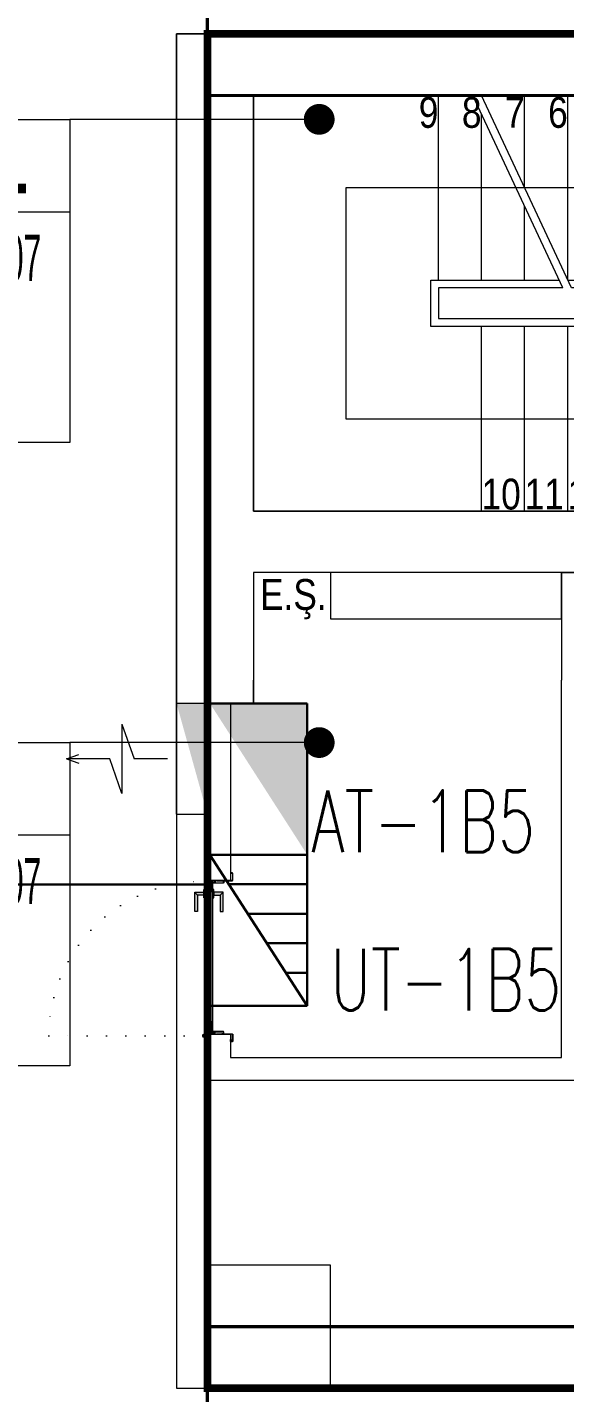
# Model space of a CAD drawing. Header units: metres. Extents: x -13194 to 152406, y -4219 to 19791.
# Drawn here: x 64478 to 64827, y 1597 to 2484 of the extents above; entities that cross this region are included whole.
import ezdxf
from ezdxf.enums import TextEntityAlignment as Align

# ---------------------------------------------------------------- set-up
doc = ezdxf.new("R2010")
doc.units = ezdxf.units.M
doc.header["$LTSCALE"] = 100
doc.header["$MEASUREMENT"] = 0
doc.linetypes.add('DOT2', pattern=[0.125, 0, -0.125])
doc.linetypes.add('HIDDEN', pattern=[0.375, 0.25, -0.125])
doc.layers.get('0').update_dxf_attribs({"color": 9, "lineweight": 9})
for name, color, linetype, lineweight in [('00', 9, 'Continuous', 9), ('01', 9, 'Continuous', 9), ('05S', 9, 'Continuous', 9), ('06B', 9, 'Continuous', 9), ('06D', 9, 'Continuous', 9), ('10', 9, 'Continuous', 9), ('19', 9, 'Continuous', 9), ('20', 9, 'DOT2', 9), ('21', 9, 'Continuous', 9), ('21_mahal200', 9, 'Continuous', 9), ('30', 41, 'Continuous', 9), ('32-ekipman', 9, 'Continuous', 9), ('E-AYDINLATMA VE PRİZ PANOSU', 7, 'Continuous', 30), ('E-LINYE', 7, 'Continuous', 30), ('E-UPS PANOSU', 7, 'Continuous', 30)]:
    doc.layers.add(name, color=color, linetype=linetype, lineweight=lineweight)
doc.styles.add('Arial', font='arial.ttf', dxfattribs={"height": 2.5})
doc.styles.add('E-YAZI', font='txttw.shx')
doc.styles.add('MuuM_TEXT-STANDART', font='ARIALN.TTF')
doc.dimstyles.new('MuuM_DIM200', dxfattribs={"dimscale": 20, "dimtxt": 2, "dimasz": 1, "dimexe": 1, "dimexo": 1, "dimgap": 1, "dimtad": 1, "dimdec": 1, "dimrnd": 0.5, "dimdsep": 46, "dimtxsty": 'MuuM_TEXT-STANDART', "dimblk": 'ARCHTICK', "dimcen": 0, "dimdle": 0.15, "dimclrd": 256, "dimclre": 256, "dimclrt": 256, "dimadec": 0, "dimazin": 0, "dimtfac": 5, "dimtdec": 1, "dimtix": 1, "dimtmove": 2, "dimatfit": 3, "dimldrblk": 'DOT', "dimfxl": 3, "dimfxlon": 1, "dimtolj": 1, "dimlwd": -1, "dimlwe": -1, "dimarcsym": 0})

# ---------------------------------------------------------------- blocks, each defined once
blk = doc.blocks.new('100_AYDINLATMA VE PRİZ PANOSU')
at = {"layer": 'E-AYDINLATMA VE PRİZ PANOSU', "color": 4}
for p, q in [((-3.072, 3.948), (3.072, 3.948)), ((-3.072, 0), (-3.072, 3.948)), ((3.072, 3.948), (3.072, 0)), ((3.072, 0), (-3.072, 0))]:
    blk.add_line(p, q, dxfattribs=at)
blk.add_solid([(3.072, 0), (-3.072, 0), (-3.072, 3.948)], dxfattribs=at)
blk = doc.blocks.new('100_UPS PANOSU')
at = {"layer": 'E-UPS PANOSU', "color": 4}
for p, q in [((-3.072, 3.948), (3.072, 3.948)), ((-3.072, 0), (-3.072, 3.948)), ((3.072, 0), (-3.072, 3.948)), ((3.072, 3.948), (3.072, 0)), ((-1.872, 0), (-1.872, 3.177)), ((-0.672, 0), (-0.672, 2.406)), ((0.528, 0), (0.528, 1.635)), ((1.728, 0), (1.728, 0.864)), ((3.072, 0), (-3.072, 0))]:
    blk.add_line(p, q, dxfattribs=at)
blk = doc.blocks.new('p-kolon_80x80')
blk.add_lwpolyline([(-40, -40), (40, -40), (40, 40), (-40, 40)], close=True)
blk = doc.blocks.new('1.bod.mimari.elk')
at = {"layer": '01'}
blk.add_lwpolyline([(8420, -6585), (8420, -6500), (8420, -6460), (8420, -6150), (9220, -6150), (9220, -6190), (8470, -6190), (8470, -6460), (9015, -6460), (9015, -6545), (9220, -6545), (9220, -6585), (8975, -6585), (8975, -6500), (8470, -6500)], dxfattribs=at)
blk.add_blockref('p-kolon_80x80', (8480, -6990), dxfattribs=at)
blk = doc.blocks.new('p-b1 tavan lejant')
at = {"layer": '30'}
for points in [[(64440, -23400), (65220, -23400), (65220, -22915), (65015, -22915), (65015, -22735), (65220, -22735), (65220, -22520), (64420, -22520), (64420, -23400)], [(64470, -22560), (65000, -22560), (65000, -22830), (64470, -22830)]]:
    blk.add_lwpolyline(points, close=True, dxfattribs=at)
blk = doc.blocks.new('p-işyeri')
at = {"color": 0, "const_width": 2}
blk.add_lwpolyline([(200, 0), (200, 700), (-200, 700), (-200, 0)], close=True, dxfattribs=at)
blk = doc.blocks.new('p-M01-M02_merdiven-1050')
at = {"layer": '19'}
h = blk.add_hatch(color=256, dxfattribs=at)
h.dxf.hatch_style = 1
edge = h.paths.add_edge_path()
edge.add_arc((210, -344), 10, 270, 630)
h = blk.add_hatch(color=256, dxfattribs=at)
h.dxf.hatch_style = 1
h.paths.add_polyline_path([(84, -372), (36, -372), (60, -396.04)])
at = {"layer": '19', "linetype": 'Continuous'}
for points in [[(210, -344), (210, -120), (210, -60), (60, -60), (60, -372)], [(145, -200.74), (145, -120), (125, -120), (125, -120), (125, -367), (140, -367), (140, -372), (120, -372), (120, -367), (120, -115), (120, -115), (150, -115), (150, -198.41)], [(150, -120), (270, -120)], [(0, -148), (120, -148)], [(145, -200.74), (270, -142.41)], [(145, -206.33), (270, -148)], [(150, -148), (258.02, -148)], [(0, -176), (120, -176)], [(150, -176), (198.02, -176)], [(210, -176), (270, -176)], [(0, -204), (120, -204)], [(150, -204), (270, -204)], [(0, -232), (120, -232)], [(150, -232), (270, -232)], [(0, -260), (120, -260)], [(150, -260), (270, -260)], [(0, -288), (120, -288)], [(150, -288), (270, -288)], [(0, -316), (120, -316)], [(150, -316), (270, -316)], [(0, -344), (120, -344)], [(150, -344), (270, -344)], [(0, -372), (120, -372)]]:
    blk.add_lwpolyline(points, dxfattribs=at)
at = {"layer": '19'}
for points in [[(145, -206.33), (270, -148)], [(150, -204), (150, -372), (150, -372), (145, -372), (145, -372), (145, -206.33)]]:
    blk.add_lwpolyline(points, dxfattribs=at)
blk.add_lwpolyline([(84, -372), (36, -372), (60, -396.04)], close=True, dxfattribs=at)
blk.add_circle((210, -344), 10, dxfattribs=at)
blk = doc.blocks.new('p-m04 formül2a')
at = {"layer": '21', "style": 'MuuM_TEXT-STANDART'}
for s, p in [('9', (120, 249)), ('8', (148, 249)), ('7', (176, 249)), ('6', (204, 249)), ('5', (232, 249)), ('4', (260, 249)), ('3', (288, 249)), ('2', (316, 249)), ('1', (344, 249)), ('18x16,6/28', (330.39, 210))]:
    blk.add_text(s, height=20, dxfattribs=at).set_placement(p, align=Align.RIGHT)
for s, p in [('10', (148, 1)), ('11', (176, 1)), ('12', (204, 1)), ('13', (232, 1)), ('14', (260, 1)), ('15', (288, 1)), ('16', (316, 1)), ('17', (344, 1)), ('18', (372, 1))]:
    blk.add_text(s, height=20, dxfattribs=at).set_placement(p)
blk = doc.blocks.new('gr-p-barel kilitli kapı kolu')
at = {"layer": '05S'}
h = blk.add_hatch(color=256, dxfattribs=at)
h.paths.add_polyline_path([(1.3, 0.8), (-1.3, 0.8), (-1.3, 0.7), (1.3, 0.7)])
h.paths.add_polyline_path([(2.75, 0.7), (-2.75, 0.7), (-2.75, 0), (2.75, 0)])
h.paths.add_polyline_path([(-11.7, 4.9), (-11.7, 6.7), (0.9, 6.7), (0.9, 0.8), (-0.9, 0.8), (-0.9, 4.9)])
at = {"flags": 128}
for points in [[(-0.9, 0.8), (-0.9, 4.9), (-11.7, 4.9), (-11.7, 6.7), (0.9, 6.7), (0.9, 0.8)], [(-0.8, 5), (0.8, 6.6)]]:
    blk.add_lwpolyline(points, dxfattribs=at)
blk.add_lwpolyline([(-2.75, 0), (-2.75, 0.7), (2.75, 0.7), (2.75, 0)])
blk.add_lwpolyline([(-1.3, 0.7), (1.3, 0.7), (1.3, 0.8), (-1.3, 0.8)], close=True)
blk = doc.blocks.new('prf-scr2')
at = {"linetype": 'DOT2', "ltscale": 10}
blk.add_line((0, 0.19), (0, -1.06), dxfattribs=at)
for p, q in [((0.09, -0.24), (-0.09, -0.2)), ((-0.09, -0.24), (0.09, -0.28)), ((0.09, -0.32), (-0.09, -0.28)), ((-0.09, -0.32), (0.09, -0.36)), ((0.09, -0.4), (-0.09, -0.36)), ((-0.09, -0.4), (0.09, -0.44)), ((0.09, -0.48), (-0.09, -0.44)), ((-0.09, -0.48), (0.09, -0.52)), ((0.09, -0.56), (-0.09, -0.52)), ((-0.09, -0.56), (0.09, -0.6)), ((0.09, -0.64), (-0.09, -0.6)), ((-0.09, -0.64), (0.09, -0.68)), ((0.09, -0.72), (-0.09, -0.68)), ((-0.09, -0.72), (0.09, -0.76)), ((0.06, -0.84), (-0.08, -0.76)), ((-0.07, -0.8), (0.06, -0.84)), ((0.09, -0.17), (0, -0.15)), ((0, -0.18), (0.09, -0.2))]:
    blk.add_line(p, q)
blk.add_lwpolyline([(0.23, 0), (-0.23, 0), (-0.23, -0.01), (-0.12, -0.14), (0.12, -0.14), (0.23, -0.01), (0.23, 0)], close=True)
for points in [[(0.23, -0.01), (-0.23, -0.01)], [(-0.09, -0.14), (-0.09, -0.2), (-0.12, -0.22), (-0.12, -0.23), (-0.09, -0.24), (-0.09, -0.28), (-0.12, -0.3), (-0.12, -0.31), (-0.09, -0.32), (-0.09, -0.36), (-0.12, -0.38), (-0.12, -0.39), (-0.09, -0.4), (-0.09, -0.44), (-0.12, -0.46), (-0.12, -0.46), (-0.09, -0.48), (-0.09, -0.52), (-0.12, -0.54), (-0.12, -0.54), (-0.09, -0.56), (-0.09, -0.6), (-0.12, -0.62), (-0.12, -0.62), (-0.09, -0.64), (-0.09, -0.68), (-0.12, -0.69), (-0.12, -0.7), (-0.09, -0.72), (-0.09, -0.73), (-0.08, -0.76), (-0.1, -0.77), (-0.1, -0.78), (-0.07, -0.8), (-0.01, -0.94), (0, -0.95), (0.01, -0.94), (0.08, -0.76), (0.09, -0.76), (0.12, -0.74), (0.12, -0.73), (0.09, -0.72), (0.09, -0.68), (0.12, -0.66), (0.12, -0.66), (0.09, -0.64), (0.09, -0.6), (0.12, -0.58), (0.12, -0.58), (0.09, -0.56), (0.09, -0.52), (0.12, -0.5), (0.12, -0.5), (0.09, -0.48), (0.09, -0.44), (0.12, -0.43), (0.12, -0.42), (0.09, -0.4), (0.09, -0.36), (0.12, -0.35), (0.12, -0.34), (0.09, -0.32), (0.09, -0.28), (0.12, -0.27), (0.12, -0.26), (0.09, -0.24), (0.09, -0.2), (0.12, -0.19), (0.12, -0.18), (0.09, -0.17), (0.09, -0.14)]]:
    blk.add_lwpolyline(points)
blk = doc.blocks.new('K-SAC-01')
at = {"layer": '10'}
for points in [[(-4.6, 16.2, -0.414214), (-4.5, 16.3), (-0.1, 16.3, -0.414214), (0, 16.2), (0, 5.9), (0.2, 5.9), (0.2, 16.2, 0.414214), (-0.1, 16.5), (-4.5, 16.5, 0.414214), (-4.8, 16.2), (-4.8, 15.3, 0.414214), (-4.5, 15), (-3.4, 15), (-3.4, 15.2), (-4.5, 15.2, -0.414214), (-4.6, 15.3)], [(0.2, 10.3, -0.414214), (0.5, 10.6), (1.5, 10.6, -0.414214), (1.8, 10.3), (1.8, 3.9, -0.414214), (1.5, 3.6, -0.414214), (1.2, 3.9), (1.2, 4.8), (0.2, 4.8), (0.2, -1.2, -0.414214), (-0.1, -1.5), (-4.5, -1.5, -0.414214), (-4.8, -1.2), (-4.8, -0.3, -0.414214), (-4.5, 0), (-3.4, 0), (-3.4, -0.2), (-4.5, -0.2, 0.414214), (-4.6, -0.3), (-4.6, -1.2, 0.414214), (-4.5, -1.3), (-0.1, -1.3, 0.414214), (0, -1.2), (0, 5), (1.4, 5), (1.4, 3.9, 0.414214), (1.5, 3.8, 0.414214), (1.6, 3.9), (1.6, 10.3, 0.414214), (1.5, 10.4), (0.5, 10.4, 0.414214), (0.4, 10.3), (0.4, 9.4), (0.2, 9.4)], [(99.8, 10.3, 0.414214), (99.5, 10.6), (98.5, 10.6, 0.414214), (98.2, 10.3), (98.2, 3.9, 0.414214), (98.5, 3.6, 0.414214), (98.8, 3.9), (98.8, 4.8), (99.8, 4.8), (99.8, -1.2, 0.414214), (100.1, -1.5), (104.5, -1.5, 0.414214), (104.8, -1.2), (104.8, -0.3, 0.414214), (104.5, 0), (103.4, 0), (103.4, -0.2), (104.5, -0.2, -0.414214), (104.6, -0.3), (104.6, -1.2, -0.414214), (104.5, -1.3), (100.1, -1.3, -0.414214), (100, -1.2), (100, 5), (98.6, 5), (98.6, 3.9, -0.414214), (98.5, 3.8, -0.414214), (98.4, 3.9), (98.4, 10.3, -0.414214), (98.5, 10.4), (99.5, 10.4, -0.414214), (99.6, 10.3), (99.6, 9.4), (99.8, 9.4)], [(104.6, 16.2, 0.414214), (104.5, 16.3), (100.1, 16.3, 0.414214), (100, 16.2), (100, 5.9), (99.8, 5.9), (99.8, 16.2, -0.414214), (100.1, 16.5), (104.5, 16.5, -0.414214), (104.8, 16.2), (104.8, 15.3, -0.414214), (104.5, 15), (103.4, 15), (103.4, 15.2), (104.5, 15.2, 0.414214), (104.6, 15.3)], [(-0.38, -2.01), (1, -1.37), (1, 1.5), (1.2, 1.5), (1.2, -1.5), (-0.27, -2.18, -14.796002)]]:
    blk.add_lwpolyline(points, format="xyb", close=True, dxfattribs=at)
for points in [[(98.8, 0.15), (98.8, 2.15), (99.1, 2.15), (99.1, 3.19), (1.5, 3.19), (1.5, 2.15), (1.8, 2.15), (1.8, 0.15), (1.5, 0.15), (1.5, 1.85), (1.2, 1.85), (1.2, 3.49), (99.4, 3.49), (99.4, 1.85), (99.1, 1.85), (99.1, 0.15)], [(98.8, 2.15), (98.8, 0.15), (99.4, 0.15), (99.4, -1.5), (1.2, -1.5), (1.2, 0.15), (1.8, 0.15), (1.8, 2.15), (2.1, 2.15), (2.1, -0.15), (1.5, -0.15), (1.5, -1.2), (99.1, -1.2), (99.1, -0.15), (98.5, -0.15), (98.5, 2.15), (98.8, 2.15)]]:
    blk.add_lwpolyline(points, dxfattribs=at)
for points in [[(2.1, 3), (8.1, 3), (8.1, -1), (2.1, -1)], [(2.4, 2.7), (7.8, 2.7), (7.8, -0.7), (2.4, -0.7)], [(98.5, 3), (92.5, 3), (92.5, -1), (98.5, -1)], [(98.2, 2.7), (92.8, 2.7), (92.8, -0.7), (98.2, -0.7)]]:
    blk.add_lwpolyline(points, close=True, dxfattribs=at)
blk.add_circle((-0.95, -2.5), 0.55, dxfattribs=at)
at = {"layer": '20', "linetype": 'HIDDEN'}
for points in [[(-0.2, -1.3), (-0.2, 0), (-1.7, 0), (-1.7, -1.3)], [(-0.4, -1.99), (-0.4, -0.2), (-1.5, -0.2), (-1.5, -1.99)]]:
    blk.add_lwpolyline(points, dxfattribs=at)
at = {"layer": '20'}
blk.add_lwpolyline([(-0.95, -2.5), (-0.95, -102.85)], dxfattribs=at)
blk.add_arc((-0.95, -2.5), 100.35, 270, 1.51314, dxfattribs=at)
at = {"layer": '06B'}
blk.add_blockref('gr-p-barel kilitli kapı kolu', (91.4, 3.51), dxfattribs=at)
at = {"layer": '06B', "xscale": -1, "rotation": 180}
blk.add_blockref('gr-p-barel kilitli kapı kolu', (91.4, -1.51), dxfattribs=at)
at = {"layer": '10', "xscale": -1, "rotation": 90}
blk.add_blockref('prf-scr2', (1.5, 1), dxfattribs=at)
at = {"layer": '10', "rotation": 270}
blk.add_blockref('prf-scr2', (99.1, 1.22), dxfattribs=at)
blk = doc.blocks.new('YD-72-20')
at = {"linetype": 'Continuous'}
for p, q in [((0, 0.7139), (-0.0282, 0.6343)), ((0, 0.7139), (0.0282, 0.6343)), ((0, 0.4335), (0, 0.7139)), ((0.225, 0.3547), (0, 0.4335)), ((-0.225, 0.3547), (0.225, 0.3547)), ((-0.225, 0.3547), (0, 0.276)), ((0, 0.058), (0, 0.276)), ((0.36, 0), (-0.36, 0)), ((0.36, 0), (0.36, -0.2))]:
    blk.add_line(p, q, dxfattribs=at)
blk.add_solid([(0.36, -0.2), (-0.36, 0), (-0.36, -0.2)])
blk = doc.blocks.new('b1 yan.dol')
at = {"xscale": -100, "yscale": 100, "zscale": 100, "rotation": 90}
blk.add_blockref('YD-72-20', (64420, -17502.42), dxfattribs=at)
blk = doc.blocks.new('_ArchTick')
at = {"color": 0, "linetype": 'ByBlock', "const_width": 0.15}
blk.add_lwpolyline([(-0.5, -0.5), (0.5, 0.5)], dxfattribs=at)
blk = doc.blocks.new('_Dot')
at = {"color": 0, "linetype": 'ByBlock', "lineweight": -2}
blk.add_line((-0.5, 0), (-1, 0), dxfattribs=at)
at = {"color": 0, "linetype": 'ByBlock', "const_width": 0.5}
blk.add_lwpolyline([(-0.25, 0, 1), (0.25, 0, 1)], format="xyb", close=True, dxfattribs=at)
blk = doc.blocks.new('0_roomno2')
blk.add_lwpolyline([(19.375, -10.5), (0, -10.5), (0, 0), (19.375, 0)], close=True)
for points in [[(0, -3), (19.375, -3)], [(8.125, -3), (8.125, -10.5)], [(11.875, -3), (11.875, -10.5)], [(15.625, -3), (15.625, -10.5)], [(0, -6.75), (8.125, -6.75)]]:
    blk.add_lwpolyline(points)
at = {"style": 'MuuM_TEXT-STANDART', "width": 0.6}
blk.add_text('H:', height=1.5, dxfattribs=at).set_placement((0.35, -8.608), align=Align.MIDDLE_LEFT)
at = {"style": 'Arial'}
blk.add_attdef('ODANO', (0, 1.17), '', height=2, dxfattribs=at)
blk.add_attdef('MEKANADI', text='', height=2, dxfattribs=at).set_placement((0.35, -3), align=Align.BOTTOM_LEFT)
at = {"style": 'MuuM_TEXT-STANDART', "width": 0.6}
for tag, p in [('YER01', (10, -4.5)), ('TAVAN01', (13.75, -4.5)), ('DUVAR01', (17.5, -4.5)), ('YER02', (10, -6.75)), ('TAVAN02', (13.75, -6.75)), ('DUVAR02', (17.5, -6.75)), ('YER03', (10, -9)), ('TAVAN03', (13.75, -9)), ('DUVAR03', (17.5, -9))]:
    blk.add_attdef(tag, text='', height=1.5, dxfattribs=at).set_placement(p, align=Align.MIDDLE_CENTER)
for tag, p in [('M2', (0.35, -4.875)), ('TEMIZTAVANYUKSEKLIGI', (1.8, -8.608))]:
    blk.add_attdef(tag, text='', height=1.5, dxfattribs=at).set_placement(p, align=Align.MIDDLE_LEFT)
blk = doc.blocks.new('1.bod.mimari1.elk')
at = {"layer": '00'}
for p, q in [((8670, -6500), (8690, -6500)), ((8470, -6585), (8470, -6570)), ((8670, -6815), (8670, -6570)), ((8440, -6700), (8440, -6585)), ((8440, -6585), (8470, -6585)), ((8455, -6585), (8455, -6700)), ((8455, -6700), (8440, -6700)), ((8440, -6830), (8440, -6800)), ((8440, -6800), (8455, -6800)), ((8455, -6800), (8455, -6815)), ((8455, -6815), (8670, -6815)), ((8455, -6830), (8440, -6830)), ((8685, -6830), (8455, -6830)), ((8455, -6830), (8455, -6830))]:
    blk.add_line(p, q, dxfattribs=at)
blk.add_lwpolyline([(8670, -6500), (8670, -6570)], dxfattribs=at)
at = {"layer": '01'}
blk.add_lwpolyline([(8420, -6500), (8420, -6500), (8420, -6460), (8420, -6150), (9220, -6150), (9220, -6190), (8470, -6190), (8470, -6460), (9015, -6460), (9015, -6545), (9220, -6545), (9220, -6585), (8975, -6585), (8975, -6500), (8470, -6500), (8470, -6585), (8420, -6585), (8420, -6500)], dxfattribs=at)
at = {"layer": '06D'}
blk.add_lwpolyline([(8670, -6500), (8520, -6500), (8520, -6530), (8670, -6530), (8670, -6500)], dxfattribs=at)
blk.add_lwpolyline([(8670, -6500), (8520, -6500), (8520, -6530), (8670, -6530), (8670, -6500)], dxfattribs=at)
at = {"layer": '20', "ltscale": 2, "const_width": 5}
blk.add_lwpolyline([(9920, -7030), (8440, -7030), (8440, -6150), (9920, -6150)], close=True, dxfattribs=at)
for name, p in [('p-b1 tavan lejant', (-56000, 16370)), ('p-m04 formül2a', (8470, -6460))]:
    blk.add_blockref(name, p)
at = {"rotation": 90}
blk.add_blockref('p-M01-M02_merdiven-1050', (8470, -6460), dxfattribs=at)
at = {"xscale": -1, "rotation": 270}
blk.add_blockref('K-SAC-01', (8440, -6800), dxfattribs=at)
at = {"layer": '06D', "color": 89, "linetype": 'HIDDEN', "true_color": 0x2e4d23, "rotation": 90}
for p in [(9140, -5990), (9140, -7190)]:
    blk.add_blockref('p-işyeri', p, dxfattribs=at)
at = {"layer": '21_mahal200'}
ref = blk.add_blockref('0_roomno2', (7963.21, -6205.5), dxfattribs=dict(at, xscale=20, yscale=20, zscale=20))
ref.add_attrib('ODANO', 'B1-28', (7963.21, -6196.85), dxfattribs={"layer": '0', "height": 40, "style": 'Arial'})
ref.add_attrib('MEKANADI', 'M04 Y.MERD.', dxfattribs={"layer": '0', "height": 40, "style": 'Arial'}).set_placement((7970.21, -6265.5), align=Align.BOTTOM_LEFT)
ref.add_attrib('M2', '##### m2', dxfattribs={"layer": '0', "height": 30, "style": 'MuuM_TEXT-STANDART', "width": 0.6}).set_placement((7970.21, -6303), align=Align.MIDDLE_LEFT)
ref.add_attrib('TEMIZTAVANYUKSEKLIGI', '- M', dxfattribs={"layer": '0', "height": 30, "style": 'MuuM_TEXT-STANDART', "width": 0.6}).set_placement((7999.21, -6377.66), align=Align.MIDDLE_LEFT)
ref.add_attrib('YER01', 'Y03', dxfattribs={"layer": '0', "height": 30, "style": 'MuuM_TEXT-STANDART', "width": 0.6}).set_placement((8163.21, -6295.5), align=Align.MIDDLE_CENTER)
ref.add_attrib('TAVAN01', 'T09', dxfattribs={"layer": '0', "height": 30, "style": 'MuuM_TEXT-STANDART', "width": 0.6}).set_placement((8238.21, -6295.5), align=Align.MIDDLE_CENTER)
ref.add_attrib('DUVAR01', 'D07', dxfattribs={"layer": '0', "height": 30, "style": 'MuuM_TEXT-STANDART', "width": 0.6}).set_placement((8313.21, -6295.5), align=Align.MIDDLE_CENTER)
ref.add_attrib('YER02', 'Y04', dxfattribs={"layer": '0', "height": 30, "style": 'MuuM_TEXT-STANDART', "width": 0.6}).set_placement((8163.21, -6340.5), align=Align.MIDDLE_CENTER)
ref = blk.add_blockref('0_roomno2', (7963.21, -6610.45), dxfattribs=dict(at, xscale=20, yscale=20, zscale=20))
ref.add_attrib('ODANO', 'B1-27', (7963.21, -6601.81), dxfattribs={"layer": '0', "height": 40, "style": 'Arial'})
ref.add_attrib('MEKANADI', 'ELEK. O.', dxfattribs={"layer": '0', "height": 40, "style": 'Arial'}).set_placement((7970.21, -6670.45), align=Align.BOTTOM_LEFT)
ref.add_attrib('M2', '#### m2', dxfattribs={"layer": '0', "height": 30, "style": 'MuuM_TEXT-STANDART', "width": 0.6}).set_placement((7970.21, -6707.95), align=Align.MIDDLE_LEFT)
ref.add_attrib('TEMIZTAVANYUKSEKLIGI', '2.90 M', dxfattribs={"layer": '0', "height": 30, "style": 'MuuM_TEXT-STANDART', "width": 0.6}).set_placement((7999.21, -6782.61), align=Align.MIDDLE_LEFT)
ref.add_attrib('YER01', 'Y02', dxfattribs={"layer": '0', "height": 30, "style": 'MuuM_TEXT-STANDART', "width": 0.6}).set_placement((8163.21, -6700.45), align=Align.MIDDLE_CENTER)
ref.add_attrib('TAVAN01', 'T09', dxfattribs={"layer": '0', "height": 30, "style": 'MuuM_TEXT-STANDART', "width": 0.6}).set_placement((8238.21, -6700.45), align=Align.MIDDLE_CENTER)
ref.add_attrib('DUVAR01', 'D07', dxfattribs={"layer": '0', "height": 30, "style": 'MuuM_TEXT-STANDART', "width": 0.6}).set_placement((8313.21, -6700.45), align=Align.MIDDLE_CENTER)
at = {"layer": '32-ekipman'}
blk.add_blockref('b1 yan.dol', (-56000, 10881.42), dxfattribs=at)
at = {"layer": '21', "style": 'MuuM_TEXT-STANDART'}
blk.add_text('E.Ş.', height=20, dxfattribs=at).set_placement((8474.18, -6524.22))
at = {"layer": '21_mahal200'}
for points in [[(8512.63, -6205.5), (8350.71, -6205.5)], [(8512.63, -6610.45), (8350.71, -6610.45)]]:
    blk.add_leader(points, dimstyle='MuuM_DIM200', override={"dimasz": 1, "dimfxl": 10}, dxfattribs=at)

msp = doc.modelspace()

# ---------------------------------------------------------------- linework, layer by layer
at = {"layer": 'E-LINYE', "color": 4}
msp.add_line((64596.74, 1927.43), (64417.45, 1927.43), dxfattribs=at)

# ---------------------------------------------------------------- block references
at = {"layer": '06D'}
for name in ['1.bod.mimari.elk', '1.bod.mimari1.elk']:
    msp.add_blockref(name, (56155.16, 8630), dxfattribs=at)
at = {"layer": 'E-AYDINLATMA VE PRİZ PANOSU', "xscale": -16, "yscale": 16, "zscale": 16, "rotation": 90}
msp.add_blockref('100_AYDINLATMA VE PRİZ PANOSU', (64660, 1995.85), dxfattribs=at)
at = {"layer": 'E-UPS PANOSU', "xscale": -16, "yscale": 16, "zscale": 16, "rotation": 90}
msp.add_blockref('100_UPS PANOSU', (64660, 1897.55), dxfattribs=at)

# ---------------------------------------------------------------- texts
at = {"layer": 'E-AYDINLATMA VE PRİZ PANOSU', "color": 4, "style": 'E-YAZI', "width": 0.7}
for s, p in [('AT-1B5', (64662.65, 1948.44)), ('UT-1B5', (64675, 1845.46))]:
    msp.add_text(s, height=40, dxfattribs=at).set_placement(p)

doc.saveas('drawing.dxf')
